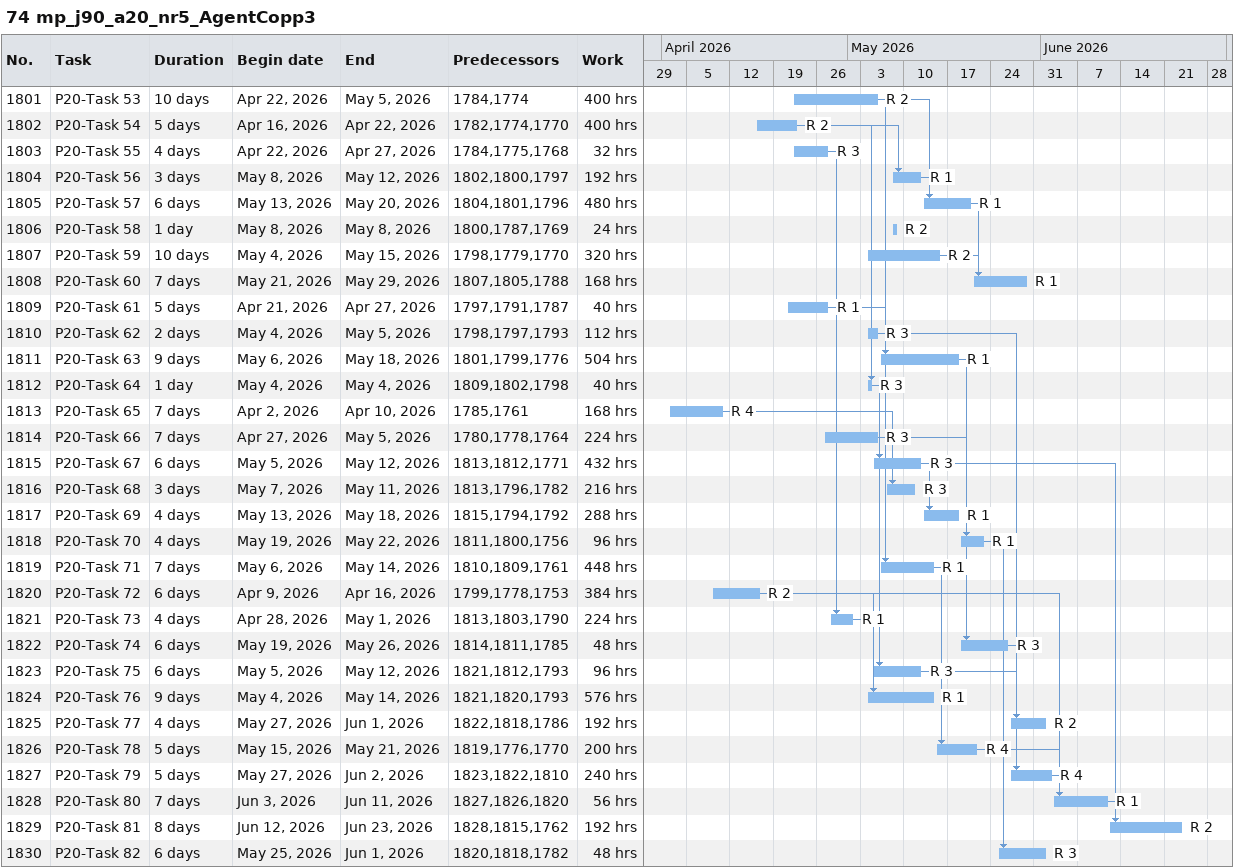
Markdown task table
74 mp_j90_a20_nr5_AgentCopp3

| ID | Task | Duration | Start | Finish | Predecessors | Resources | Work (h) |
|---|---|---|---|---|---|---|---|
| 1801 | P20-Task 53 | 10d | 2026-04-22 | 2026-05-05 | 1784, 1774 | R 2 | 400 |
| 1802 | P20-Task 54 | 5d | 2026-04-16 | 2026-04-22 | 1782, 1774, 1770 | R 2 | 400 |
| 1803 | P20-Task 55 | 4d | 2026-04-22 | 2026-04-27 | 1784, 1775, 1768 | R 3 | 32 |
| 1804 | P20-Task 56 | 3d | 2026-05-08 | 2026-05-12 | 1802, 1800, 1797 | R 1 | 192 |
| 1805 | P20-Task 57 | 6d | 2026-05-13 | 2026-05-20 | 1804, 1801, 1796 | R 1 | 480 |
| 1806 | P20-Task 58 | 1d | 2026-05-08 | 2026-05-08 | 1800, 1787, 1769 | R 2 | 24 |
| 1807 | P20-Task 59 | 10d | 2026-05-04 | 2026-05-15 | 1798, 1779, 1770 | R 2 | 320 |
| 1808 | P20-Task 60 | 7d | 2026-05-21 | 2026-05-29 | 1807, 1805, 1788 | R 1 | 168 |
| 1809 | P20-Task 61 | 5d | 2026-04-21 | 2026-04-27 | 1797, 1791, 1787 | R 1 | 40 |
| 1810 | P20-Task 62 | 2d | 2026-05-04 | 2026-05-05 | 1798, 1797, 1793 | R 3 | 112 |
| 1811 | P20-Task 63 | 9d | 2026-05-06 | 2026-05-18 | 1801, 1799, 1776 | R 1 | 504 |
| 1812 | P20-Task 64 | 1d | 2026-05-04 | 2026-05-04 | 1809, 1802, 1798 | R 3 | 40 |
| 1813 | P20-Task 65 | 7d | 2026-04-02 | 2026-04-10 | 1785, 1761 | R 4 | 168 |
| 1814 | P20-Task 66 | 7d | 2026-04-27 | 2026-05-05 | 1780, 1778, 1764 | R 3 | 224 |
| 1815 | P20-Task 67 | 6d | 2026-05-05 | 2026-05-12 | 1813, 1812, 1771 | R 3 | 432 |
| 1816 | P20-Task 68 | 3d | 2026-05-07 | 2026-05-11 | 1813, 1796, 1782 | R 3 | 216 |
| 1817 | P20-Task 69 | 4d | 2026-05-13 | 2026-05-18 | 1815, 1794, 1792 | R 1 | 288 |
| 1818 | P20-Task 70 | 4d | 2026-05-19 | 2026-05-22 | 1811, 1800, 1756 | R 1 | 96 |
| 1819 | P20-Task 71 | 7d | 2026-05-06 | 2026-05-14 | 1810, 1809, 1761 | R 1 | 448 |
| 1820 | P20-Task 72 | 6d | 2026-04-09 | 2026-04-16 | 1799, 1778, 1753 | R 2 | 384 |
| 1821 | P20-Task 73 | 4d | 2026-04-28 | 2026-05-01 | 1813, 1803, 1790 | R 1 | 224 |
| 1822 | P20-Task 74 | 6d | 2026-05-19 | 2026-05-26 | 1814, 1811, 1785 | R 3 | 48 |
| 1823 | P20-Task 75 | 6d | 2026-05-05 | 2026-05-12 | 1821, 1812, 1793 | R 3 | 96 |
| 1824 | P20-Task 76 | 9d | 2026-05-04 | 2026-05-14 | 1821, 1820, 1793 | R 1 | 576 |
| 1825 | P20-Task 77 | 4d | 2026-05-27 | 2026-06-01 | 1822, 1818, 1786 | R 2 | 192 |
| 1826 | P20-Task 78 | 5d | 2026-05-15 | 2026-05-21 | 1819, 1776, 1770 | R 4 | 200 |
| 1827 | P20-Task 79 | 5d | 2026-05-27 | 2026-06-02 | 1823, 1822, 1810 | R 4 | 240 |
| 1828 | P20-Task 80 | 7d | 2026-06-03 | 2026-06-11 | 1827, 1826, 1820 | R 1 | 56 |
| 1829 | P20-Task 81 | 8d | 2026-06-12 | 2026-06-23 | 1828, 1815, 1762 | R 2 | 192 |
| 1830 | P20-Task 82 | 6d | 2026-05-25 | 2026-06-01 | 1820, 1818, 1782 | R 3 | 48 |
